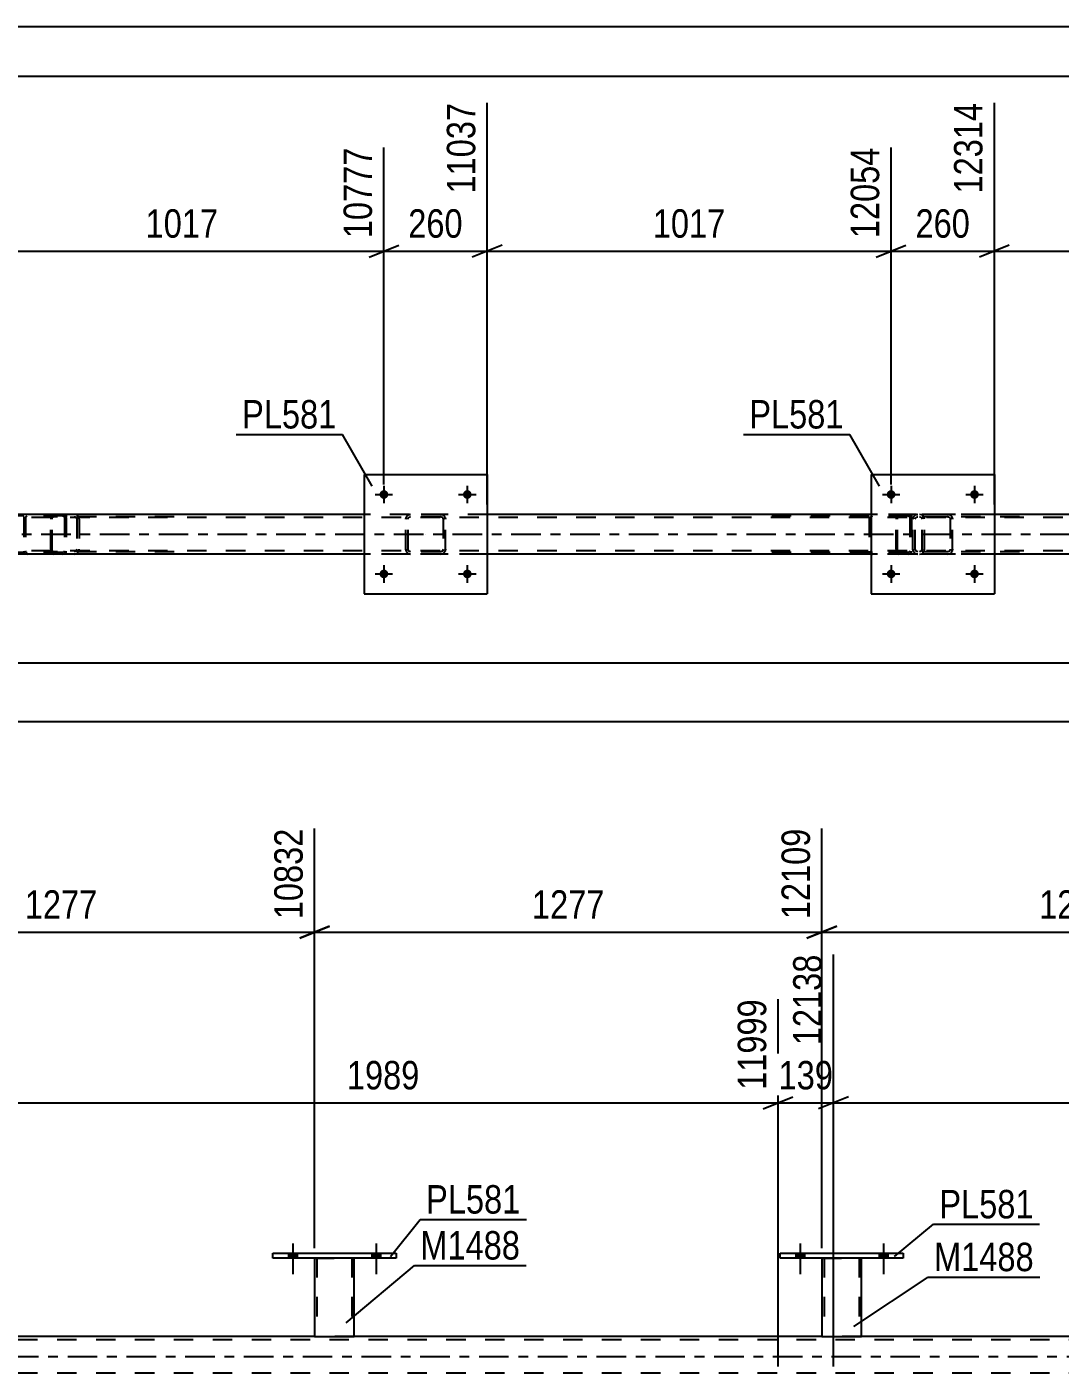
# Model space of a CAD drawing. Header units: millimetres. Extents: x 0 to 841, y 0 to 594.
# Drawn here: x 481.8 to 585.9, y 458.4 to 594 of the extents above; entities that cross this region are included whole.
import ezdxf

# ---------------------------------------------------------------- set-up
doc = ezdxf.new("R2010")
doc.units = ezdxf.units.MM
doc.linetypes.add('DXK_LINE_DOT2', pattern=[3.9198, 1.9599, -1.9599])
doc.linetypes.add('DXK_LINE_DOT3', pattern=[5.9187, 2.979, -0.9799, 0.9799, -0.9799])
doc.styles.add('Arial Narrow', font='ARIALN.TTF', dxfattribs={"height": 0.2})

# ---------------------------------------------------------------- blocks, each defined once
blk = doc.blocks.new('Unknown-814553173-1135')
at = {"color": 5, "linetype": 'Continuous'}
for p, q in [((841, 594), (0, 594)), ((836, 589), (5, 589))]:
    blk.add_line(p, q, dxfattribs=at)
blk = doc.blocks.new('Bolt-814553173-2942 - 2851')
at = {"linetype": 'Continuous'}
for points in [[(569.28, 538.9, -1), (568.4, 538.9, -1)], [(577.68, 538.9, -1), (576.8, 538.9, -1)]]:
    blk.add_hatch(color=1, dxfattribs=at).paths.add_polyline_path(points)
at = {"color": 1, "linetype": 'Continuous'}
for p, q in [((568.84, 539.78), (568.84, 538.02)), ((577.24, 539.78), (577.24, 538.02)), ((567.96, 538.9), (569.72, 538.9)), ((576.36, 538.9), (578.12, 538.9))]:
    blk.add_line(p, q, dxfattribs=at)
blk = doc.blocks.new('Part-814553173-2901 - 2851')
at = {"color": 7, "linetype": 'DXK_LINE_DOT2'}
for p, q in [((750.76, 544.58), (86.69, 544.58)), ((528.16, 544.9), (515.76, 544.9)), ((579.24, 544.9), (566.84, 544.9)), ((750.76, 541.22), (86.69, 541.22)), ((750.76, 540.9), (107.11, 540.9)), ((528.16, 540.9), (515.76, 540.9)), ((579.24, 540.9), (566.84, 540.9))]:
    blk.add_line(p, q, dxfattribs=at)
at = {"color": 2, "linetype": 'Continuous'}
for p, q in [((515.76, 544.9), (477.08, 544.9)), ((566.84, 544.9), (528.16, 544.9)), ((617.92, 544.9), (579.24, 544.9)), ((515.76, 540.9), (477.08, 540.9)), ((566.84, 540.9), (528.16, 540.9)), ((617.92, 540.9), (579.24, 540.9))]:
    blk.add_line(p, q, dxfattribs=at)
at = {"color": 7, "linetype": 'DXK_LINE_DOT3'}
blk.add_line((86.69, 542.9), (750.76, 542.9), dxfattribs=at)
blk = doc.blocks.new('Bolt-814553173-2941 - 2851')
at = {"linetype": 'Continuous'}
for points in [[(569.28, 546.9, -1), (568.4, 546.9, -1)], [(577.68, 546.9, -1), (576.8, 546.9, -1)]]:
    blk.add_hatch(color=1, dxfattribs=at).paths.add_polyline_path(points)
at = {"color": 1, "linetype": 'Continuous'}
for p, q in [((567.96, 546.9), (569.72, 546.9)), ((568.84, 547.78), (568.84, 546.02)), ((576.36, 546.9), (578.12, 546.9)), ((577.24, 547.78), (577.24, 546.02))]:
    blk.add_line(p, q, dxfattribs=at)
blk = doc.blocks.new('Bolt-814553173-2943 - 2851')
at = {"linetype": 'Continuous'}
for points in [[(518.2, 546.9, -1), (517.32, 546.9, -1)], [(526.6, 546.9, -1), (525.72, 546.9, -1)]]:
    blk.add_hatch(color=1, dxfattribs=at).paths.add_polyline_path(points)
at = {"color": 1, "linetype": 'Continuous'}
for p, q in [((516.88, 546.9), (518.64, 546.9)), ((517.76, 547.78), (517.76, 546.02)), ((525.28, 546.9), (527.04, 546.9)), ((526.16, 547.78), (526.16, 546.02))]:
    blk.add_line(p, q, dxfattribs=at)
blk = doc.blocks.new('Bolt-814553173-2944 - 2851')
at = {"linetype": 'Continuous'}
for points in [[(518.2, 538.9, -1), (517.32, 538.9, -1)], [(526.6, 538.9, -1), (525.72, 538.9, -1)]]:
    blk.add_hatch(color=1, dxfattribs=at).paths.add_polyline_path(points)
at = {"color": 1, "linetype": 'Continuous'}
for p, q in [((517.76, 539.78), (517.76, 538.02)), ((526.16, 539.78), (526.16, 538.02)), ((516.88, 538.9), (518.64, 538.9)), ((525.28, 538.9), (527.04, 538.9))]:
    blk.add_line(p, q, dxfattribs=at)
blk = doc.blocks.new('Part-814553173-3010 - 2851')
at = {"color": 2, "linetype": 'Continuous'}
for p, q in [((566.84, 548.9), (566.84, 536.9)), ((566.84, 548.9), (579.24, 548.9)), ((579.24, 548.9), (579.24, 536.9)), ((566.84, 536.9), (579.24, 536.9))]:
    blk.add_line(p, q, dxfattribs=at)
blk = doc.blocks.new('Part-814553173-3011 - 2851')
at = {"color": 7, "linetype": 'DXK_LINE_DOT2'}
for p, q in [((571.04, 544.42), (571.07, 544.6)), ((571.07, 544.6), (571.04, 544.42)), ((571.04, 541.38), (571.04, 544.42)), ((571.28, 544.42), (571.3, 544.51)), ((571.28, 541.38), (571.28, 544.42)), ((571.3, 544.51), (571.35, 544.59)), ((571.33, 544.86), (571.52, 544.9)), ((571.52, 544.9), (571.33, 544.86)), ((571.35, 544.59), (571.43, 544.64)), ((571.43, 544.64), (571.52, 544.66)), ((574.56, 544.9), (571.52, 544.9)), ((574.56, 544.66), (571.52, 544.66)), ((574.56, 544.9), (574.74, 544.86)), ((574.74, 544.86), (574.56, 544.9)), ((574.56, 544.66), (574.65, 544.64)), ((574.65, 544.64), (574.73, 544.59)), ((574.73, 544.59), (574.78, 544.51)), ((574.78, 544.51), (574.8, 544.42)), ((574.8, 544.42), (574.8, 541.38)), ((575, 544.6), (575.04, 544.42)), ((575.04, 544.42), (575, 544.6)), ((575.04, 541.38), (575.04, 544.42)), ((571.07, 541.19), (571.04, 541.38)), ((571.04, 541.38), (571.07, 541.19)), ((571.3, 541.29), (571.28, 541.38)), ((571.35, 541.21), (571.3, 541.29)), ((571.43, 541.16), (571.35, 541.21)), ((571.52, 541.14), (571.43, 541.16)), ((574.56, 541.14), (571.52, 541.14)), ((574.65, 541.16), (574.56, 541.14)), ((574.73, 541.21), (574.65, 541.16)), ((574.78, 541.29), (574.73, 541.21)), ((574.8, 541.38), (574.78, 541.29)), ((575.04, 541.38), (575, 541.19)), ((575, 541.19), (575.04, 541.38)), ((571.52, 540.9), (571.33, 540.93)), ((571.33, 540.93), (571.52, 540.9)), ((574.56, 540.9), (571.52, 540.9)), ((574.74, 540.93), (574.56, 540.9)), ((574.56, 540.9), (574.74, 540.93))]:
    blk.add_line(p, q, dxfattribs=at)
at = {"color": 7, "linetype": 'DXK_LINE_DOT3'}
blk.add_line((573.04, 542.9), (573.04, 542.9), dxfattribs=at)
at = {"color": 7, "linetype": 'DXK_LINE_DOT2'}
for centre, start, end in [((571.52, 544.42), 112.5, 157.5), ((571.52, 544.42), 112.5, 157.5), ((574.56, 544.42), 22.5, 67.5), ((574.56, 544.42), 22.5, 67.5), ((571.52, 541.38), 202.5, 247.5), ((571.52, 541.38), 202.5, 247.5), ((574.56, 541.38), 292.5, 337.5), ((574.56, 541.38), 292.5, 337.5)]:
    blk.add_arc(centre, 0.48, start, end, dxfattribs=at)
blk = doc.blocks.new('Part-814553173-3016 - 2851')
at = {"color": 2, "linetype": 'Continuous'}
for p, q in [((515.76, 548.9), (515.76, 536.9)), ((515.76, 548.9), (528.16, 548.9)), ((528.16, 548.9), (528.16, 536.9)), ((515.76, 536.9), (528.16, 536.9))]:
    blk.add_line(p, q, dxfattribs=at)
blk = doc.blocks.new('Part-814553173-3017 - 2851')
at = {"color": 7, "linetype": 'DXK_LINE_DOT2'}
for p, q in [((519.96, 544.42), (519.99, 544.6)), ((519.99, 544.6), (519.96, 544.42)), ((519.96, 541.38), (519.96, 544.42)), ((520.2, 544.42), (520.21, 544.51)), ((520.2, 541.38), (520.2, 544.42)), ((520.21, 544.51), (520.27, 544.59)), ((520.25, 544.86), (520.44, 544.9)), ((520.44, 544.9), (520.25, 544.86)), ((520.27, 544.59), (520.34, 544.64)), ((520.34, 544.64), (520.44, 544.66)), ((523.48, 544.9), (520.44, 544.9)), ((523.48, 544.66), (520.44, 544.66)), ((523.48, 544.9), (523.66, 544.86)), ((523.66, 544.86), (523.48, 544.9)), ((523.48, 544.66), (523.57, 544.64)), ((523.57, 544.64), (523.65, 544.59)), ((523.65, 544.59), (523.7, 544.51)), ((523.7, 544.51), (523.72, 544.42)), ((523.72, 544.42), (523.72, 541.38)), ((523.92, 544.6), (523.96, 544.42)), ((523.96, 544.42), (523.92, 544.6)), ((523.96, 541.38), (523.96, 544.42)), ((519.99, 541.19), (519.96, 541.38)), ((519.96, 541.38), (519.99, 541.19)), ((520.21, 541.29), (520.2, 541.38)), ((520.27, 541.21), (520.21, 541.29)), ((520.34, 541.16), (520.27, 541.21)), ((520.44, 541.14), (520.34, 541.16)), ((523.48, 541.14), (520.44, 541.14)), ((523.57, 541.16), (523.48, 541.14)), ((523.65, 541.21), (523.57, 541.16)), ((523.7, 541.29), (523.65, 541.21)), ((523.72, 541.38), (523.7, 541.29)), ((523.96, 541.38), (523.92, 541.19)), ((523.92, 541.19), (523.96, 541.38)), ((520.44, 540.9), (520.25, 540.93)), ((520.25, 540.93), (520.44, 540.9)), ((523.48, 540.9), (520.44, 540.9)), ((523.66, 540.93), (523.48, 540.9)), ((523.48, 540.9), (523.66, 540.93))]:
    blk.add_line(p, q, dxfattribs=at)
at = {"color": 7, "linetype": 'DXK_LINE_DOT3'}
blk.add_line((521.96, 542.9), (521.96, 542.9), dxfattribs=at)
at = {"color": 7, "linetype": 'DXK_LINE_DOT2'}
for centre, start, end in [((520.44, 544.42), 112.5, 157.5), ((520.44, 544.42), 112.5, 157.5), ((523.48, 544.42), 22.5, 67.5), ((523.48, 544.42), 22.5, 67.5), ((520.44, 541.38), 202.5, 247.5), ((520.44, 541.38), 202.5, 247.5), ((523.48, 541.38), 292.5, 337.5), ((523.48, 541.38), 292.5, 337.5)]:
    blk.add_arc(centre, 0.48, start, end, dxfattribs=at)
blk = doc.blocks.new('Part-814553173-3051 - 2851')
at = {"color": 7, "linetype": 'DXK_LINE_DOT2'}
for p, q in [((484.23, 544.6), (484.21, 544.42)), ((484.21, 541.38), (484.21, 544.42)), ((484.29, 544.76), (484.23, 544.6)), ((484.38, 544.86), (484.29, 544.76)), ((484.34, 544.42), (484.36, 544.51)), ((484.34, 541.38), (484.34, 544.42)), ((484.36, 544.51), (484.38, 544.59)), ((484.48, 544.9), (484.38, 544.86)), ((484.38, 544.59), (484.43, 544.64)), ((484.43, 544.64), (484.48, 544.66)), ((496.64, 544.9), (484.48, 544.9)), ((496.64, 544.66), (484.48, 544.66)), ((485.76, 544.9), (485.76, 544.66)), ((486.76, 544.86), (486.57, 544.9)), ((486.57, 544.66), (486.67, 544.64)), ((486.67, 544.64), (486.75, 544.59)), ((486.75, 544.59), (486.8, 544.51)), ((486.8, 544.51), (486.82, 544.42)), ((486.82, 544.42), (486.82, 541.38)), ((487.06, 544.5), (487.04, 544.6)), ((487.07, 544.42), (487.06, 544.5)), ((487.07, 544.42), (487.07, 541.38)), ((484.21, 541.38), (484.23, 541.2)), ((484.23, 541.2), (484.29, 541.04)), ((484.29, 541.04), (484.38, 540.94)), ((484.36, 541.29), (484.34, 541.38)), ((484.38, 541.21), (484.36, 541.29)), ((484.43, 541.16), (484.38, 541.21)), ((484.48, 541.14), (484.43, 541.16)), ((496.64, 541.14), (484.48, 541.14)), ((485.76, 540.9), (485.76, 541.14)), ((486.67, 541.16), (486.57, 541.14)), ((486.75, 541.21), (486.67, 541.16)), ((486.8, 541.29), (486.75, 541.21)), ((486.82, 541.38), (486.8, 541.29)), ((487.04, 541.2), (487.06, 541.29)), ((487.06, 541.29), (487.07, 541.38)), ((484.38, 540.94), (484.48, 540.9)), ((496.64, 540.9), (484.48, 540.9)), ((486.57, 540.9), (486.76, 540.94))]:
    blk.add_line(p, q, dxfattribs=at)
for centre, start, end in [((486.59, 544.4), 23.8494, 68.8059), ((486.59, 541.39), 291.1941, 336.1506)]:
    blk.add_arc(centre, 0.492, start, end, dxfattribs=at)
blk = doc.blocks.new('Part-814553173-3064 - 2851')
at = {"color": 7, "linetype": 'DXK_LINE_DOT2'}
for p, q in [((570.55, 544.9), (555.22, 544.9)), ((570.55, 544.74), (555.22, 544.74)), ((566.66, 544.7), (566.63, 544.58)), ((566.63, 544.58), (566.63, 541.22)), ((566.8, 544.58), (566.82, 544.64)), ((566.8, 544.58), (566.8, 541.22)), ((566.82, 544.64), (566.85, 544.69)), ((566.97, 544.9), (566.84, 544.88)), ((566.85, 544.69), (566.91, 544.73)), ((566.91, 544.73), (566.97, 544.74)), ((570.68, 544.88), (570.55, 544.9)), ((570.55, 544.74), (570.62, 544.73)), ((570.62, 544.73), (570.67, 544.69)), ((570.67, 544.69), (570.71, 544.64)), ((570.71, 544.64), (570.72, 544.58)), ((570.72, 544.58), (570.72, 541.22)), ((570.89, 544.58), (570.86, 544.7)), ((570.89, 544.58), (570.89, 541.22)), ((570.55, 541.06), (555.22, 541.06)), ((566.63, 541.22), (566.66, 541.1)), ((566.82, 541.16), (566.8, 541.22)), ((566.85, 541.11), (566.82, 541.16)), ((566.91, 541.07), (566.85, 541.11)), ((566.97, 541.06), (566.91, 541.07)), ((570.62, 541.07), (570.55, 541.06)), ((570.67, 541.11), (570.62, 541.07)), ((570.71, 541.16), (570.67, 541.11)), ((570.72, 541.22), (570.71, 541.16)), ((570.86, 541.1), (570.89, 541.22)), ((570.55, 540.9), (555.22, 540.9)), ((566.84, 540.92), (566.97, 540.9)), ((570.55, 540.9), (570.68, 540.92))]:
    blk.add_line(p, q, dxfattribs=at)
for centre, start, end in [((570.56, 544.57), 24.32, 69.2417), ((566.96, 541.23), 204.32, 249.2417), ((570.56, 541.23), 290.7583, 335.68)]:
    blk.add_arc(centre, 0.331, start, end, dxfattribs=at)
blk = doc.blocks.new('Part-814553173-3065 - 2851')
at = {"color": 7, "linetype": 'DXK_LINE_DOT2'}
for p, q in [((485.42, 544.9), (470.09, 544.9)), ((485.42, 544.74), (470.09, 544.74)), ((481.53, 544.7), (481.5, 544.58)), ((481.5, 544.58), (481.5, 541.22)), ((481.67, 544.58), (481.68, 544.64)), ((481.67, 544.58), (481.67, 541.22)), ((481.68, 544.64), (481.72, 544.69)), ((481.84, 544.9), (481.71, 544.88)), ((481.72, 544.69), (481.75, 544.71)), ((481.75, 544.71), (481.78, 544.73)), ((481.78, 544.73), (481.84, 544.74)), ((485.55, 544.88), (485.42, 544.9)), ((485.42, 544.74), (485.48, 544.73)), ((485.48, 544.73), (485.54, 544.69)), ((485.54, 544.69), (485.57, 544.64)), ((485.57, 544.64), (485.59, 544.58)), ((485.59, 544.58), (485.59, 541.22)), ((485.76, 544.58), (485.73, 544.7)), ((485.76, 544.58), (485.76, 541.22)), ((485.42, 541.06), (470.09, 541.06)), ((481.5, 541.22), (481.53, 541.1)), ((481.68, 541.16), (481.67, 541.22)), ((481.72, 541.11), (481.68, 541.16)), ((481.72, 541.11), (481.75, 541.09)), ((481.75, 541.09), (481.78, 541.07)), ((481.78, 541.07), (481.84, 541.06)), ((485.48, 541.07), (485.42, 541.06)), ((485.54, 541.11), (485.48, 541.07)), ((485.57, 541.16), (485.54, 541.11)), ((485.59, 541.22), (485.57, 541.16)), ((485.73, 541.1), (485.76, 541.22)), ((485.42, 540.9), (470.09, 540.9)), ((481.71, 540.92), (481.84, 540.9)), ((485.42, 540.9), (485.55, 540.92))]:
    blk.add_line(p, q, dxfattribs=at)
for centre, start, end in [((485.43, 544.57), 24.32, 69.2417), ((481.83, 541.23), 204.32, 249.2417), ((485.43, 541.23), 290.7583, 335.68)]:
    blk.add_arc(centre, 0.331, start, end, dxfattribs=at)
blk = doc.blocks.new('Part-814553173-3078 - 2851')
at = {"color": 7, "linetype": 'DXK_LINE_DOT2'}
for p, q in [((569.36, 544.6), (569.34, 544.42)), ((569.34, 541.38), (569.34, 544.42)), ((569.42, 544.76), (569.36, 544.6)), ((569.51, 544.86), (569.42, 544.76)), ((569.48, 544.42), (569.49, 544.51)), ((569.48, 541.38), (569.48, 544.42)), ((569.49, 544.51), (569.52, 544.59)), ((569.61, 544.9), (569.51, 544.86)), ((569.52, 544.59), (569.56, 544.64)), ((569.56, 544.64), (569.61, 544.66)), ((581.77, 544.9), (569.61, 544.9)), ((581.77, 544.66), (569.61, 544.66)), ((570.89, 544.9), (570.89, 544.66)), ((571.9, 544.86), (571.71, 544.9)), ((571.71, 544.66), (571.8, 544.64)), ((571.8, 544.64), (571.88, 544.59)), ((571.88, 544.59), (571.94, 544.51)), ((571.94, 544.51), (571.96, 544.42)), ((571.96, 541.38), (571.96, 544.42)), ((572.18, 544.56), (572.17, 544.6)), ((572.21, 544.42), (572.18, 544.56)), ((572.21, 541.38), (572.21, 544.42)), ((569.34, 541.38), (569.36, 541.2)), ((569.36, 541.2), (569.42, 541.04)), ((569.42, 541.04), (569.51, 540.94)), ((569.49, 541.29), (569.48, 541.38)), ((569.52, 541.21), (569.49, 541.29)), ((569.56, 541.16), (569.52, 541.21)), ((569.61, 541.14), (569.56, 541.16)), ((581.77, 541.14), (569.61, 541.14)), ((570.89, 540.9), (570.89, 541.14)), ((571.8, 541.16), (571.71, 541.14)), ((571.88, 541.21), (571.8, 541.16)), ((571.94, 541.29), (571.88, 541.21)), ((571.96, 541.38), (571.94, 541.29)), ((572.17, 541.2), (572.21, 541.38)), ((569.51, 540.94), (569.61, 540.9)), ((581.77, 540.9), (569.61, 540.9)), ((571.71, 540.9), (571.9, 540.94))]:
    blk.add_line(p, q, dxfattribs=at)
for centre, start, end in [((571.72, 544.4), 23.8494, 68.8059), ((571.72, 541.39), 291.1941, 336.1506)]:
    blk.add_arc(centre, 0.492, start, end, dxfattribs=at)
blk = doc.blocks.new('Bolt-814553173-3766 - 3758')
at = {"linetype": 'Continuous'}
for points in [[(559.23, 469.99), (560.11, 469.99), (560.11, 470.47), (559.23, 470.47)], [(567.63, 469.99), (568.51, 469.99), (568.51, 470.47), (567.63, 470.47)]]:
    blk.add_hatch(color=1, dxfattribs=at).paths.add_polyline_path(points)
at = {"color": 1, "linetype": 'Continuous'}
for p, q in [((559.67, 471.47), (559.67, 468.35)), ((568.07, 471.47), (568.07, 468.35)), ((559.23, 470.47), (559.23, 469.99)), ((560.11, 470.47), (560.11, 469.99)), ((567.63, 470.47), (567.63, 469.99)), ((568.51, 470.47), (568.51, 469.99))]:
    blk.add_line(p, q, dxfattribs=at)
blk = doc.blocks.new('Bolt-814553173-3777 - 3758')
at = {"linetype": 'Continuous'}
for points in [[(508.14, 469.99), (509.02, 469.99), (509.02, 470.47), (508.14, 470.47)], [(516.54, 469.99), (517.42, 469.99), (517.42, 470.47), (516.54, 470.47)]]:
    blk.add_hatch(color=1, dxfattribs=at).paths.add_polyline_path(points)
at = {"color": 1, "linetype": 'Continuous'}
for p, q in [((508.58, 471.47), (508.58, 468.35)), ((516.98, 471.47), (516.98, 468.35)), ((508.14, 470.47), (508.14, 469.99)), ((509.02, 470.47), (509.02, 469.99)), ((516.54, 470.47), (516.54, 469.99)), ((517.42, 470.47), (517.42, 469.99))]:
    blk.add_line(p, q, dxfattribs=at)
blk = doc.blocks.new('Bolt-814553173-3778 - 3758')
at = {"linetype": 'Continuous'}
for points in [[(508.14, 469.99), (509.02, 469.99), (509.02, 470.47), (508.14, 470.47)], [(516.54, 469.99), (517.42, 469.99), (517.42, 470.47), (516.54, 470.47)]]:
    blk.add_hatch(color=1, dxfattribs=at).paths.add_polyline_path(points)
at = {"color": 1, "linetype": 'Continuous'}
for p, q in [((508.58, 471.47), (508.58, 468.35)), ((516.98, 471.47), (516.98, 468.35)), ((508.14, 470.47), (508.14, 469.99)), ((509.02, 470.47), (509.02, 469.99)), ((516.54, 470.47), (516.54, 469.99)), ((517.42, 470.47), (517.42, 469.99))]:
    blk.add_line(p, q, dxfattribs=at)
blk = doc.blocks.new('Part-814553173-3908 - 3758')
at = {"color": 2, "linetype": 'Continuous'}
for p, q in [((561.87, 469.99), (561.87, 462.08)), ((565.87, 462.08), (565.87, 469.99)), ((561.87, 462.08), (565.87, 462.08))]:
    blk.add_line(p, q, dxfattribs=at)
at = {"color": 7, "linetype": 'DXK_LINE_DOT2'}
for p, q in [((561.87, 469.99), (565.87, 469.99)), ((561.87, 469.99), (561.87, 469.99)), ((561.87, 469.99), (561.87, 469.99)), ((562.11, 469.99), (562.11, 462.08)), ((565.63, 469.99), (565.63, 462.08)), ((565.87, 469.99), (565.87, 469.99)), ((565.87, 469.99), (565.87, 469.99)), ((565.57, 462.08), (565.61, 462.08)), ((565.57, 462.08), (565.61, 462.08)), ((565.61, 462.08), (565.63, 462.08)), ((565.61, 462.08), (565.63, 462.08))]:
    blk.add_line(p, q, dxfattribs=at)
blk = doc.blocks.new('Bolt-814553173-3779 - 3758')
at = {"linetype": 'Continuous'}
for points in [[(559.23, 469.99), (560.11, 469.99), (560.11, 470.47), (559.23, 470.47)], [(567.63, 469.99), (568.51, 469.99), (568.51, 470.47), (567.63, 470.47)]]:
    blk.add_hatch(color=1, dxfattribs=at).paths.add_polyline_path(points)
at = {"color": 1, "linetype": 'Continuous'}
for p, q in [((559.67, 471.47), (559.67, 468.35)), ((568.07, 471.47), (568.07, 468.35)), ((559.23, 470.47), (559.23, 469.99)), ((560.11, 470.47), (560.11, 469.99)), ((567.63, 470.47), (567.63, 469.99)), ((568.51, 470.47), (568.51, 469.99))]:
    blk.add_line(p, q, dxfattribs=at)
blk = doc.blocks.new('Part-814553173-3863 - 3758')
at = {"color": 2, "linetype": 'Continuous'}
for p, q in [((506.58, 470.47), (518.98, 470.47)), ((506.58, 469.99), (506.58, 470.47)), ((518.98, 469.99), (506.58, 469.99)), ((518.98, 470.47), (518.98, 469.99))]:
    blk.add_line(p, q, dxfattribs=at)
blk = doc.blocks.new('Part-814553173-3858 - 3758')
at = {"color": 2, "linetype": 'Continuous'}
for p, q in [((510.78, 469.99), (510.78, 462.08)), ((514.78, 462.08), (514.78, 469.99)), ((510.78, 462.08), (514.78, 462.08))]:
    blk.add_line(p, q, dxfattribs=at)
at = {"color": 7, "linetype": 'DXK_LINE_DOT2'}
for p, q in [((510.78, 469.99), (514.78, 469.99)), ((510.78, 469.99), (510.78, 469.99)), ((510.78, 469.99), (510.78, 469.99)), ((511.02, 469.99), (511.02, 462.08)), ((514.54, 469.99), (514.54, 462.08)), ((514.78, 469.99), (514.78, 469.99)), ((514.78, 469.99), (514.78, 469.99)), ((514.49, 462.08), (514.53, 462.08)), ((514.49, 462.08), (514.53, 462.08)), ((514.53, 462.08), (514.54, 462.08)), ((514.53, 462.08), (514.54, 462.08))]:
    blk.add_line(p, q, dxfattribs=at)
blk = doc.blocks.new('Part-814553173-3913 - 3758')
at = {"color": 2, "linetype": 'Continuous'}
for p, q in [((557.67, 470.47), (570.07, 470.47)), ((557.67, 469.99), (557.67, 470.47)), ((570.07, 469.99), (557.67, 469.99)), ((570.07, 470.47), (570.07, 469.99))]:
    blk.add_line(p, q, dxfattribs=at)
blk = doc.blocks.new('Part-814553173-4077 - 3758')
at = {"color": 7, "linetype": 'DXK_LINE_DOT2'}
for p, q in [((741.59, 461.76), (77.52, 461.76)), ((514.78, 462.08), (510.78, 462.08)), ((565.87, 462.08), (561.87, 462.08)), ((741.59, 458.4), (77.52, 458.4))]:
    blk.add_line(p, q, dxfattribs=at)
at = {"color": 2, "linetype": 'Continuous'}
for p, q in [((510.78, 462.08), (463.7, 462.08)), ((561.87, 462.08), (514.78, 462.08)), ((612.95, 462.08), (565.87, 462.08))]:
    blk.add_line(p, q, dxfattribs=at)
at = {"color": 7, "linetype": 'DXK_LINE_DOT3'}
blk.add_line((77.52, 460.08), (741.59, 460.08), dxfattribs=at)
blk = doc.blocks.new('StraightDimension-814553173-13161 - 2851')
at = {"color": 7, "linetype": 'Continuous'}
for p, q in [((579.24, 545.9), (579.24, 586.37)), ((619.92, 547.9), (619.92, 581.87)), ((580.74, 572.02), (577.74, 570.82)), ((579.24, 571.42), (619.92, 571.42)), ((618.42, 570.82), (621.42, 572.02))]:
    blk.add_line(p, q, dxfattribs=at)
at = {"color": 0}
blk.add_wipeout([(603.83, 572.17), (603.83, 576.37), (595.32, 576.37), (595.32, 572.17)], dxfattribs=at)
at = {"color": 3, "style": 'Arial Narrow'}
blk.add_text('1017', height=2.863, dxfattribs=at).set_placement((595.92, 572.77))
at = {"color": 0, "linetype": 'Continuous'}
blk.add_wipeout([(619.32, 582.47), (615.12, 582.47), (615.12, 572.12), (619.32, 572.12)], dxfattribs=at)
at = {"color": 3, "linetype": 'Continuous', "style": 'Arial Narrow'}
blk.add_text('13331', height=2.863, rotation=90.0002, dxfattribs=at).set_placement((618.72, 572.72))
blk = doc.blocks.new('StraightDimension-814553173-13162 - 2851')
at = {"color": 7, "linetype": 'Continuous'}
for p, q in [((579.24, 545.9), (579.24, 586.37)), ((568.84, 547.9), (568.84, 581.87)), ((567.34, 570.82), (570.34, 572.02)), ((568.84, 571.42), (579.24, 571.42)), ((580.74, 572.02), (577.74, 570.82))]:
    blk.add_line(p, q, dxfattribs=at)
at = {"color": 0}
blk.add_wipeout([(577.38, 572.17), (577.38, 576.37), (570.7, 576.37), (570.7, 572.17)], dxfattribs=at)
at = {"color": 3, "style": 'Arial Narrow'}
blk.add_text('260', height=2.863, dxfattribs=at).set_placement((571.3, 572.77))
at = {"color": 0, "linetype": 'Continuous'}
blk.add_wipeout([(578.64, 586.97), (574.44, 586.97), (574.44, 576.62), (578.64, 576.62)], dxfattribs=at)
at = {"color": 3, "linetype": 'Continuous', "style": 'Arial Narrow'}
blk.add_text('12314', height=2.863, rotation=90.0002, dxfattribs=at).set_placement((578.04, 577.22))
blk = doc.blocks.new('StraightDimension-814553173-3656 - 2851')
at = {"color": 7, "linetype": 'Continuous'}
blk.add_line((86.05, 524.05), (793.32, 524.05), dxfattribs=at)
blk = doc.blocks.new('StraightDimension-814553173-3677 - 2851')
at = {"color": 7, "linetype": 'Continuous'}
blk.add_line((86.69, 529.96), (792.68, 529.96), dxfattribs=at)
blk = doc.blocks.new('StraightDimension-814553173-13163 - 2851')
at = {"color": 7, "linetype": 'Continuous'}
for p, q in [((528.16, 545.9), (528.16, 586.37)), ((568.84, 547.9), (568.84, 581.87)), ((529.66, 572.02), (526.66, 570.82)), ((528.16, 571.42), (568.84, 571.42)), ((567.34, 570.82), (570.34, 572.02))]:
    blk.add_line(p, q, dxfattribs=at)
at = {"color": 0}
blk.add_wipeout([(552.75, 572.17), (552.75, 576.37), (544.24, 576.37), (544.24, 572.17)], dxfattribs=at)
at = {"color": 3, "style": 'Arial Narrow'}
blk.add_text('1017', height=2.863, dxfattribs=at).set_placement((544.84, 572.77))
at = {"color": 0, "linetype": 'Continuous'}
blk.add_wipeout([(568.24, 582.47), (564.04, 582.47), (564.04, 572.12), (568.24, 572.12)], dxfattribs=at)
at = {"color": 3, "linetype": 'Continuous', "style": 'Arial Narrow'}
blk.add_text('12054', height=2.863, rotation=90.0002, dxfattribs=at).set_placement((567.64, 572.72))
blk = doc.blocks.new('StraightDimension-814553173-13164 - 2851')
at = {"color": 7, "linetype": 'Continuous'}
for p, q in [((528.16, 545.9), (528.16, 586.37)), ((517.76, 547.9), (517.76, 581.87)), ((516.26, 570.82), (519.26, 572.02)), ((517.76, 571.42), (528.16, 571.42)), ((529.66, 572.02), (526.66, 570.82))]:
    blk.add_line(p, q, dxfattribs=at)
at = {"color": 0}
blk.add_wipeout([(526.3, 572.17), (526.3, 576.37), (519.61, 576.37), (519.61, 572.17)], dxfattribs=at)
at = {"color": 3, "style": 'Arial Narrow'}
blk.add_text('260', height=2.863, dxfattribs=at).set_placement((520.21, 572.77))
at = {"color": 0, "linetype": 'Continuous'}
blk.add_wipeout([(527.56, 586.97), (523.36, 586.97), (523.36, 576.62), (527.56, 576.62)], dxfattribs=at)
at = {"color": 3, "linetype": 'Continuous', "style": 'Arial Narrow'}
blk.add_text('11037', height=2.863, rotation=90.0002, dxfattribs=at).set_placement((526.96, 577.22))
blk = doc.blocks.new('StraightDimension-814553173-13165 - 2851')
at = {"color": 7, "linetype": 'Continuous'}
for p, q in [((477.08, 545.9), (477.08, 584.54)), ((517.76, 547.9), (517.76, 581.87)), ((478.58, 572.02), (475.58, 570.82)), ((477.08, 571.42), (517.76, 571.42)), ((516.26, 570.82), (519.26, 572.02))]:
    blk.add_line(p, q, dxfattribs=at)
at = {"color": 0}
blk.add_wipeout([(501.67, 572.17), (501.67, 576.37), (493.16, 576.37), (493.16, 572.17)], dxfattribs=at)
at = {"color": 3, "style": 'Arial Narrow'}
blk.add_text('1017', height=2.863, dxfattribs=at).set_placement((493.76, 572.77))
at = {"color": 0, "linetype": 'Continuous'}
blk.add_wipeout([(517.16, 582.47), (512.96, 582.47), (512.96, 572.12), (517.16, 572.12)], dxfattribs=at)
at = {"color": 3, "linetype": 'Continuous', "style": 'Arial Narrow'}
blk.add_text('10777', height=2.863, rotation=90.0002, dxfattribs=at).set_placement((516.56, 572.72))
blk = doc.blocks.new('StraightDimension-814553173-14582 - 3758')
at = {"color": 7, "linetype": 'Continuous'}
for p, q in [((510.78, 470.99), (510.78, 513.26)), ((459.7, 470.99), (459.7, 511.44)), ((461.2, 503.42), (458.2, 502.22)), ((509.28, 502.22), (512.28, 503.42)), ((459.7, 502.82), (510.78, 502.82))]:
    blk.add_line(p, q, dxfattribs=at)
at = {"color": 0}
blk.add_wipeout([(489.5, 503.57), (489.5, 507.77), (480.99, 507.77), (480.99, 503.57)], dxfattribs=at)
at = {"color": 3, "style": 'Arial Narrow'}
blk.add_text('1277', height=2.863, dxfattribs=at).set_placement((481.59, 504.17))
at = {"color": 0, "linetype": 'Continuous'}
blk.add_wipeout([(510.18, 513.86), (505.98, 513.86), (505.98, 503.52), (510.18, 503.52)], dxfattribs=at)
at = {"color": 3, "linetype": 'Continuous', "style": 'Arial Narrow'}
blk.add_text('10832', height=2.863, rotation=90.0002, dxfattribs=at).set_placement((509.58, 504.12))
blk = doc.blocks.new('StraightDimension-814553173-4396 - 3758')
at = {"color": 7, "linetype": 'Continuous'}
for p, q in [((477.9, 459.08), (477.9, 500.57)), ((557.46, 459.08), (557.46, 496.07)), ((479.4, 486.23), (476.4, 485.03)), ((477.9, 485.63), (557.46, 485.63)), ((555.96, 485.03), (558.96, 486.23))]:
    blk.add_line(p, q, dxfattribs=at)
at = {"color": 0}
blk.add_wipeout([(521.94, 486.38), (521.94, 490.58), (513.43, 490.58), (513.43, 486.38)], dxfattribs=at)
at = {"color": 3, "style": 'Arial Narrow'}
blk.add_text('1989', height=2.863, dxfattribs=at).set_placement((514.03, 486.98))
at = {"color": 0, "linetype": 'Continuous'}
blk.add_wipeout([(556.86, 496.67), (552.66, 496.67), (552.66, 486.33), (556.86, 486.33)], dxfattribs=at)
at = {"color": 3, "linetype": 'Continuous', "style": 'Arial Narrow'}
blk.add_text('11999', height=2.863, rotation=90.0002, dxfattribs=at).set_placement((556.26, 486.93))
blk = doc.blocks.new('StraightDimension-814553173-4415 - 3758')
at = {"color": 7, "linetype": 'Continuous'}
for p, q in [((563.04, 459.08), (563.04, 500.57)), ((557.46, 459.08), (557.46, 496.07)), ((555.96, 485.03), (558.96, 486.23)), ((557.46, 485.63), (563.04, 485.63)), ((564.54, 486.23), (561.54, 485.03))]:
    blk.add_line(p, q, dxfattribs=at)
at = {"color": 0}
blk.add_wipeout([(563.59, 486.38), (563.59, 490.58), (556.91, 490.58), (556.91, 486.38)], dxfattribs=at)
at = {"color": 3, "style": 'Arial Narrow'}
blk.add_text('139', height=2.863, dxfattribs=at).set_placement((557.51, 486.98))
at = {"color": 0, "linetype": 'Continuous'}
blk.add_wipeout([(562.44, 501.17), (558.24, 501.17), (558.24, 490.83), (562.44, 490.83)], dxfattribs=at)
at = {"color": 3, "linetype": 'Continuous', "style": 'Arial Narrow'}
blk.add_text('12138', height=2.863, rotation=90.0002, dxfattribs=at).set_placement((561.84, 491.43))
blk = doc.blocks.new('StraightDimension-814553173-4434 - 3758')
at = {"color": 7, "linetype": 'Continuous'}
for p, q in [((563.04, 459.08), (563.04, 500.57)), ((642.6, 459.08), (642.6, 496.07)), ((564.54, 486.23), (561.54, 485.03)), ((563.04, 485.63), (642.6, 485.63)), ((641.1, 485.03), (644.1, 486.23))]:
    blk.add_line(p, q, dxfattribs=at)
at = {"color": 0}
blk.add_wipeout([(607.07, 486.38), (607.07, 490.58), (598.56, 490.58), (598.56, 486.38)], dxfattribs=at)
at = {"color": 3, "style": 'Arial Narrow'}
blk.add_text('1989', height=2.863, dxfattribs=at).set_placement((599.16, 486.98))
at = {"color": 0, "linetype": 'Continuous'}
blk.add_wipeout([(642, 496.67), (637.8, 496.67), (637.8, 486.33), (642, 486.33)], dxfattribs=at)
at = {"color": 3, "linetype": 'Continuous', "style": 'Arial Narrow'}
blk.add_text('14127', height=2.863, rotation=90.0002, dxfattribs=at).set_placement((641.4, 486.93))
blk = doc.blocks.new('StraightDimension-814553173-14580 - 3758')
at = {"color": 7, "linetype": 'Continuous'}
for p, q in [((561.87, 470.99), (561.87, 513.26)), ((612.95, 470.99), (612.95, 513.26)), ((563.37, 503.42), (560.37, 502.22)), ((611.45, 502.22), (614.45, 503.42)), ((561.87, 502.82), (612.95, 502.82))]:
    blk.add_line(p, q, dxfattribs=at)
at = {"color": 0}
blk.add_wipeout([(591.66, 503.57), (591.66, 507.77), (583.15, 507.77), (583.15, 503.57)], dxfattribs=at)
at = {"color": 3, "style": 'Arial Narrow'}
blk.add_text('1277', height=2.863, dxfattribs=at).set_placement((583.75, 504.17))
at = {"color": 0, "linetype": 'Continuous'}
blk.add_wipeout([(612.35, 513.86), (608.15, 513.86), (608.15, 503.52), (612.35, 503.52)], dxfattribs=at)
at = {"color": 3, "linetype": 'Continuous', "style": 'Arial Narrow'}
blk.add_text('13386', height=2.863, rotation=90.0002, dxfattribs=at).set_placement((611.75, 504.12))
blk = doc.blocks.new('StraightDimension-814553173-14581 - 3758')
at = {"color": 7, "linetype": 'Continuous'}
for p, q in [((510.78, 470.99), (510.78, 513.26)), ((561.87, 470.99), (561.87, 513.26)), ((512.28, 503.42), (509.28, 502.22)), ((560.37, 502.22), (563.37, 503.42)), ((510.78, 502.82), (561.87, 502.82))]:
    blk.add_line(p, q, dxfattribs=at)
at = {"color": 0}
blk.add_wipeout([(540.58, 503.57), (540.58, 507.77), (532.07, 507.77), (532.07, 503.57)], dxfattribs=at)
at = {"color": 3, "style": 'Arial Narrow'}
blk.add_text('1277', height=2.863, dxfattribs=at).set_placement((532.67, 504.17))
at = {"color": 0, "linetype": 'Continuous'}
blk.add_wipeout([(561.27, 513.86), (557.07, 513.86), (557.07, 503.52), (561.27, 503.52)], dxfattribs=at)
at = {"color": 3, "linetype": 'Continuous', "style": 'Arial Narrow'}
blk.add_text('12109', height=2.863, rotation=90.0002, dxfattribs=at).set_placement((560.67, 504.12))
blk = doc.blocks.new('Mark-814553173-3006 - 2851')
at = {"color": 0}
blk.add_wipeout([(564.07, 553.55), (564.07, 556.55), (554.56, 556.55), (554.56, 553.55)], dxfattribs=at)
blk.add_wipeout([(564.07, 553.55), (564.07, 556.55), (554.56, 556.55), (554.56, 553.55)], dxfattribs=at)
at = {"color": 30, "linetype": 'Continuous'}
for p in [(553.96, 552.95), (567.67, 547.75)]:
    blk.add_line(p, (564.67, 552.95), dxfattribs=at)
at = {"color": 3, "style": 'Arial Narrow'}
blk.add_text('PL581', height=2.863, dxfattribs=at).set_placement((554.56, 553.55))
blk = doc.blocks.new('Mark-814553173-3012 - 2851')
at = {"color": 0}
blk.add_wipeout([(512.99, 553.55), (512.99, 556.55), (503.48, 556.55), (503.48, 553.55)], dxfattribs=at)
blk.add_wipeout([(512.99, 553.55), (512.99, 556.55), (503.48, 556.55), (503.48, 553.55)], dxfattribs=at)
at = {"color": 30, "linetype": 'Continuous'}
for p in [(502.88, 552.95), (516.59, 547.75)]:
    blk.add_line(p, (513.59, 552.95), dxfattribs=at)
at = {"color": 3, "style": 'Arial Narrow'}
blk.add_text('PL581', height=2.863, dxfattribs=at).set_placement((503.48, 553.55))
blk = doc.blocks.new('Mark-814553173-3859 - 3758')
at = {"color": 0}
blk.add_wipeout([(531.51, 474.47), (531.51, 477.47), (522.01, 477.47), (522.01, 474.47)], dxfattribs=at)
blk.add_wipeout([(531.51, 474.47), (531.51, 477.47), (522.01, 477.47), (522.01, 474.47)], dxfattribs=at)
at = {"color": 30, "linetype": 'Continuous'}
for p, q in [((518.41, 470.16), (521.41, 473.87)), ((521.41, 473.87), (532.11, 473.87))]:
    blk.add_line(p, q, dxfattribs=at)
at = {"color": 3, "style": 'Arial Narrow'}
blk.add_text('PL581', height=2.863, dxfattribs=at).set_placement((522.01, 474.47))
blk = doc.blocks.new('Mark-814553173-3854 - 3758')
at = {"color": 0}
blk.add_wipeout([(531.48, 469.84), (531.48, 472.84), (521.43, 472.84), (521.43, 469.84)], dxfattribs=at)
blk.add_wipeout([(531.48, 469.84), (531.48, 472.84), (521.43, 472.84), (521.43, 469.84)], dxfattribs=at)
at = {"color": 30, "linetype": 'Continuous'}
for p, q in [((513.95, 463.47), (520.83, 469.24)), ((520.83, 469.24), (532.08, 469.24))]:
    blk.add_line(p, q, dxfattribs=at)
at = {"color": 3, "style": 'Arial Narrow'}
blk.add_text('M1488', height=2.863, dxfattribs=at).set_placement((521.43, 469.84))
blk = doc.blocks.new('Mark-814553173-3904 - 3758')
at = {"color": 0}
blk.add_wipeout([(583.22, 468.67), (583.22, 471.67), (573.17, 471.67), (573.17, 468.67)], dxfattribs=at)
blk.add_wipeout([(583.22, 468.67), (583.22, 471.67), (573.17, 471.67), (573.17, 468.67)], dxfattribs=at)
at = {"color": 30, "linetype": 'Continuous'}
for p, q in [((565.09, 463.08), (572.57, 468.07)), ((572.57, 468.07), (583.82, 468.07))]:
    blk.add_line(p, q, dxfattribs=at)
at = {"color": 3, "style": 'Arial Narrow'}
blk.add_text('M1488', height=2.863, dxfattribs=at).set_placement((573.17, 468.67))
blk = doc.blocks.new('Mark-814553173-3909 - 3758')
at = {"color": 0}
blk.add_wipeout([(583.2, 473.99), (583.2, 476.99), (573.7, 476.99), (573.7, 473.99)], dxfattribs=at)
blk.add_wipeout([(583.2, 473.99), (583.2, 476.99), (573.7, 476.99), (573.7, 473.99)], dxfattribs=at)
at = {"color": 30, "linetype": 'Continuous'}
for p, q in [((569.17, 470.13), (573.1, 473.39)), ((573.1, 473.39), (583.8, 473.39))]:
    blk.add_line(p, q, dxfattribs=at)
at = {"color": 3, "style": 'Arial Narrow'}
blk.add_text('PL581', height=2.863, dxfattribs=at).set_placement((573.7, 473.99))

msp = doc.modelspace()

# ---------------------------------------------------------------- block references
for name in ['Unknown-814553173-1135', 'Part-814553173-3016 - 2851', 'Part-814553173-3010 - 2851', 'Part-814553173-2901 - 2851', 'Bolt-814553173-2943 - 2851', 'Bolt-814553173-2941 - 2851', 'Part-814553173-3065 - 2851', 'Part-814553173-3051 - 2851', 'Part-814553173-3017 - 2851', 'Part-814553173-3064 - 2851', 'Part-814553173-3078 - 2851', 'Part-814553173-3011 - 2851', 'Bolt-814553173-2944 - 2851', 'Bolt-814553173-2942 - 2851', 'Bolt-814553173-3777 - 3758', 'Bolt-814553173-3778 - 3758', 'Bolt-814553173-3766 - 3758', 'Bolt-814553173-3779 - 3758', 'Part-814553173-3863 - 3758', 'Part-814553173-3858 - 3758', 'Part-814553173-3913 - 3758', 'Part-814553173-3908 - 3758', 'Part-814553173-4077 - 3758']:
    msp.add_blockref(name, (0, 0))

# ---------------------------------------------------------------- next in the draw order: block references
for name in ['StraightDimension-814553173-13161 - 2851', 'StraightDimension-814553173-3656 - 2851', 'StraightDimension-814553173-14582 - 3758']:
    msp.add_blockref(name, (0, 0))

# ---------------------------------------------------------------- next in the draw order: block references
for name in ['StraightDimension-814553173-13162 - 2851', 'StraightDimension-814553173-3677 - 2851', 'StraightDimension-814553173-4396 - 3758']:
    msp.add_blockref(name, (0, 0))

# ---------------------------------------------------------------- next in the draw order: block references
for name in ['StraightDimension-814553173-13163 - 2851', 'StraightDimension-814553173-4415 - 3758']:
    msp.add_blockref(name, (0, 0))

# ---------------------------------------------------------------- next in the draw order: block references
for name in ['StraightDimension-814553173-13164 - 2851', 'Mark-814553173-3006 - 2851', 'StraightDimension-814553173-4434 - 3758']:
    msp.add_blockref(name, (0, 0))

# ---------------------------------------------------------------- next in the draw order: block references
for name in ['StraightDimension-814553173-13165 - 2851', 'StraightDimension-814553173-14580 - 3758']:
    msp.add_blockref(name, (0, 0))

# ---------------------------------------------------------------- next in the draw order: block references
for name in ['Mark-814553173-3012 - 2851', 'StraightDimension-814553173-14581 - 3758', 'Mark-814553173-3904 - 3758']:
    msp.add_blockref(name, (0, 0))

# ---------------------------------------------------------------- next in the draw order: block references
for name in ['Mark-814553173-3859 - 3758', 'Mark-814553173-3909 - 3758']:
    msp.add_blockref(name, (0, 0))

# ---------------------------------------------------------------- next in the draw order: block references
msp.add_blockref('Mark-814553173-3854 - 3758', (0, 0))

doc.saveas('drawing.dxf')
